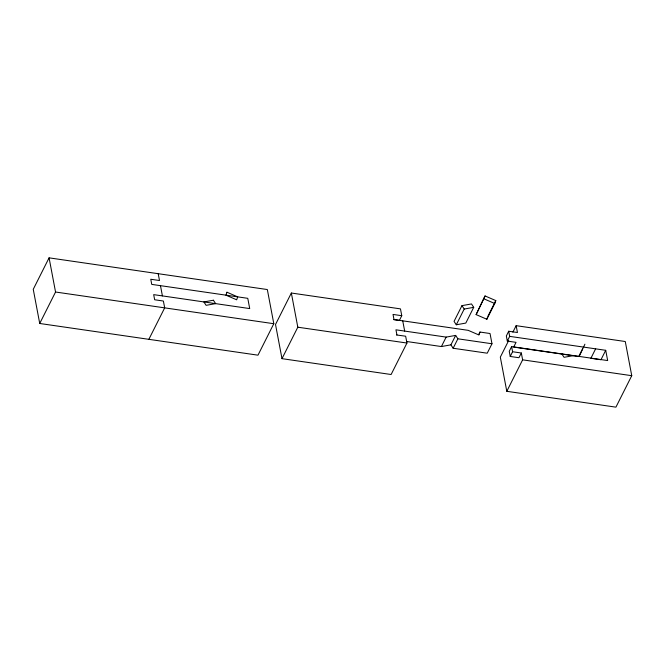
<?xml version="1.0" encoding="UTF-8"?>
<svg xmlns="http://www.w3.org/2000/svg" width="665" height="665" viewBox="0 0 665 665"><rect width="100%" height="100%" fill="white"/><g stroke="black" fill="none" stroke-linecap="round" stroke-linejoin="round"><path stroke-width="1" d="M476.123 314.603L485.059 295.942L495.791 300.588L494.768 303.523L486.855 319.258L476.123 314.603L485.059 295.942M491.984 343.763L457.886 338.809L455.675 335.401L450.928 344.844L453.148 348.252L487.237 353.198L491.984 343.763L490.038 333.514L479.955 332.043L478.941 334.985L468.21 330.339L394.004 319.566L393.032 314.437L401.768 315.709L399.391 320.43L393.572 319.582M486.855 319.258L487.536 317.296M584.909 344.204L579.14 356.581L513.663 347.072L516.04 342.35L507.312 341.079L506.339 335.958L508.708 331.237L517.445 332.508L516.148 325.667L625.275 341.519L631.75 375.692L615.923 407.155L506.796 391.303L500.321 357.138L508.7 340.48M49.077 257.845L33.25 289.308L39.725 323.481L257.978 355.176L273.805 323.714L267.33 289.541L49.077 257.845L55.552 292.018L39.725 323.481M148.852 339.333L164.679 307.862L163.382 301.029L154.654 299.765L153.681 294.637L249.716 308.585L247.771 298.327L151.736 284.387L150.772 279.258L159.5 280.53L158.203 273.697M401.768 315.709L400.471 308.876L291.345 293.024L275.518 324.495L281.993 358.659L391.12 374.511L406.947 343.04L405.65 336.207L396.481 334.961M281.993 358.659L297.812 327.197L291.345 293.024M407.013 341.552L441.402 346.548L446.149 337.105L455.675 335.401M461.967 305.642L454.054 321.378L456.281 324.786L465.808 323.074L473.721 307.346L471.502 303.938L461.967 305.642L464.195 309.05L456.281 324.786M453.139 348.252L457.894 338.809M478.659 334.62L479.964 332.051M487.877 316.316L495.791 300.588M507.312 341.079L509.681 336.365L508.708 331.237M512.89 332.151L516.148 325.667M511.626 346.615L509.249 351.336L510.221 356.457L518.949 357.728L521.327 353.007L512.599 351.743L511.626 346.615L607.66 360.555L605.715 350.305L509.681 336.365M510.221 356.457L512.599 351.743M506.796 391.303L522.624 359.84L521.327 353.007M578.858 356.232L582.582 348.826M595.632 348.842L590.886 358.285L600.969 359.748L605.715 350.305M464.195 309.05L473.721 307.346M441.402 346.548L450.928 344.844M573.562 355.609L564.045 357.313L561.817 353.905M446.149 337.105L395.949 329.815L396.922 334.944M55.552 292.018L273.805 323.714M297.812 327.197L406.947 343.04M522.624 359.84L631.75 375.692M484.037 298.876L494.768 303.523M402.732 320.829L404.677 331.087M160.473 285.651L162.41 295.908M226.965 292.226L225.942 295.16L236.674 299.807L237.696 296.873L226.965 292.226M213.407 300.223L203.881 301.927L206.1 305.335L215.626 303.631L213.407 300.223"/></g></svg>
